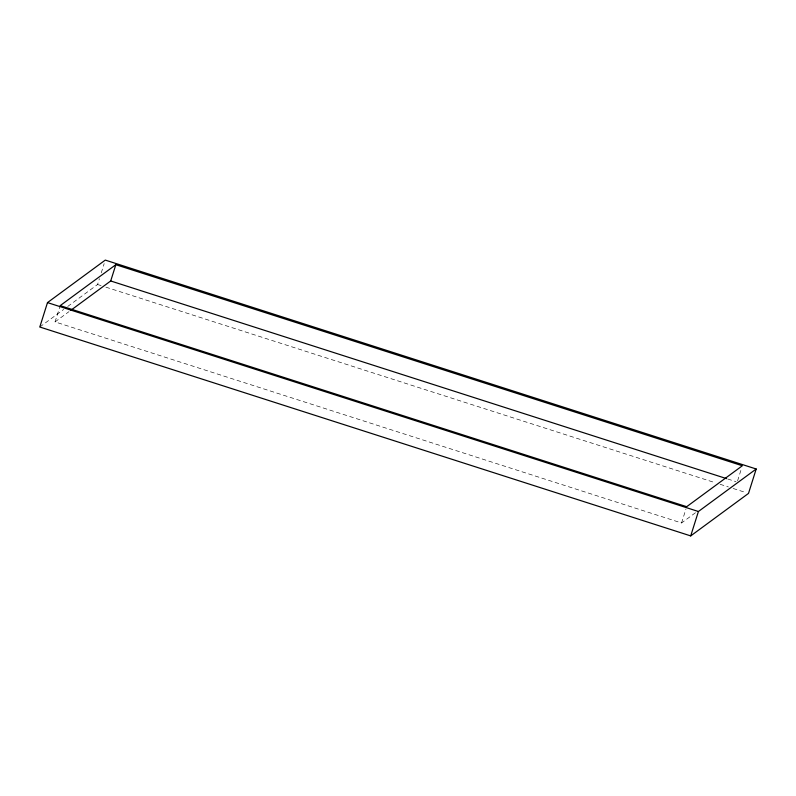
<?xml version="1.0" encoding="UTF-8"?>
<svg xmlns="http://www.w3.org/2000/svg" width="796" height="796" viewBox="0 0 796 796"><rect width="100%" height="100%" fill="white"/><g stroke="black" fill="none" stroke-linecap="round" stroke-linejoin="round"><path stroke-width="0.6" stroke-dasharray="3.98 2.98" d="M695.475 512.733L681.555 522.972L55.053 321.902L60.188 305.634M67.7 306.49L97.59 284.5L99.42 278.69M101.251 272.879L104.186 263.575M681.555 522.972L685.953 509.022M737.574 480.874L741.603 468.088M39.8 327.007L63.71 309.415M55.053 321.902L68.963 311.664M727.753 479.003L736.031 481.66M97.59 284.5L101.142 285.645M105.878 287.157L715.365 482.764M720.101 484.286L728.39 486.943M733.116 488.465L746.141 492.644"/><path stroke-width="1.19" d="M47.491 302.599L39.8 327.007L690.709 535.907L748.509 493.401L756.2 468.993L105.291 260.093L47.491 302.599L698.41 511.5L756.2 468.993M70.953 310.211L110.704 280.968L115.838 264.7L742.34 465.76L686.689 506.694L60.188 305.634L115.838 264.7M690.709 535.907L698.41 511.5M110.704 280.968L726.569 478.625"/></g></svg>
